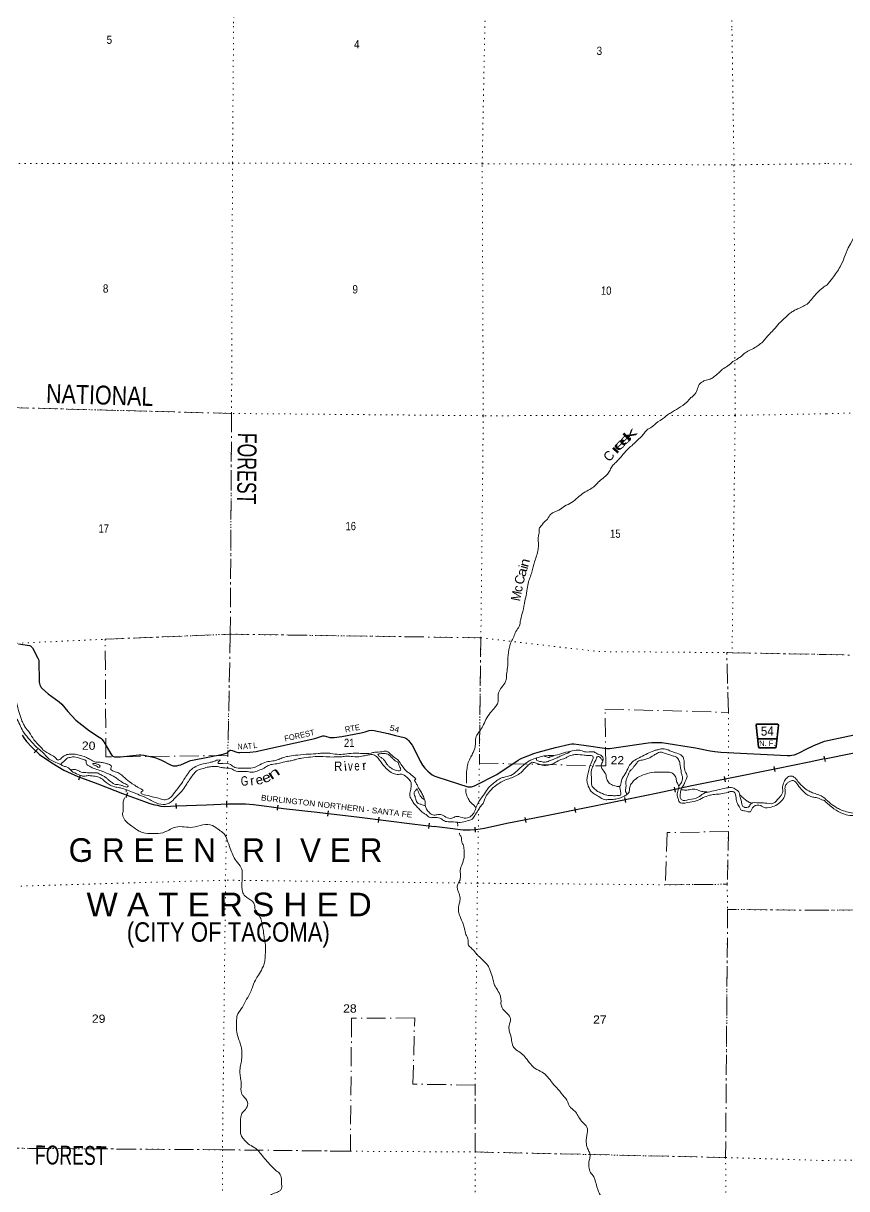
# Model space of a CAD drawing. Header units: feet. Extents: x -252966 to 4, y -183309 to 1368.
# Drawn here: x -141888 to -124436, y -115917 to -91211 of the extents above; entities that cross this region are included whole.
import ezdxf
from ezdxf.enums import TextEntityAlignment as Align

# ---------------------------------------------------------------- set-up
doc = ezdxf.new("R2010")
doc.units = ezdxf.units.FT
doc.header["$LTSCALE"] = 80
doc.linetypes.add('DOT_DASHED', pattern=[7.7, 5, -1.2, 0.3, -1.2])
doc.linetypes.add('DOTTED', pattern=[1.5, 0.3, -1.2])
for name, color, linetype, lineweight in [('29', 7, 'Continuous', 25), ('30', 7, 'Continuous', 35), ('34', 7, 'Continuous', 13), ('39', 7, 'Continuous', 13), ('41', 7, 'Continuous', 13), ('44', 7, 'DOT_DASHED', 13), ('7', 7, 'DOTTED', 13)]:
    doc.layers.add(name, color=color, linetype=linetype, lineweight=lineweight)

msp = doc.modelspace()

# ---------------------------------------------------------------- linework, layer by layer
at = {"layer": '29'}
for points in [[(-141986.75, -104369.45), (-141754.36, -104404.29), (-141733.84, -104410.6), (-141721.04, -104420.13), (-141693.85, -104451.67), (-141577.01, -104668.61), (-141565.96, -104695.99), (-141561.94, -104715.66), (-141552.19, -105179.11), (-141539.63, -105237.28), (-141508.08, -105290.3), (-141482.8, -105319.42), (-141358.13, -105424.58), (-141131.24, -105593.23), (-141071.43, -105646.69), (-140941.84, -105798.92), (-140772.33, -105984.99), (-140707.55, -106036.68), (-140488.2, -106213.88), (-140279.73, -106343.04), (-140245, -106368.32), (-140222.72, -106389.46), (-140197.63, -106423.08), (-140158.13, -106476.66)], [(-140158.13, -106476.66), (-140035.85, -106701.35), (-140006.06, -106739), (-139990.28, -106749.54), (-139956.73, -106760.47), (-139824.48, -106763.65), (-139428.79, -106720.78), (-139396.64, -106720.05), (-139335.59, -106728.48), (-139099.82, -106779.03), (-139027.72, -106801.14), (-138971.4, -106825.36), (-138754.58, -106934.89), (-138730.37, -106945.42), (-138711.96, -106951.73), (-138686.69, -106954.89), (-138635.64, -106949.63), (-138593.02, -106940.15), (-138552.46, -106927.91), (-138393.55, -106859.06), (-138342.42, -106841.11), (-138299.88, -106830.63), (-137652.03, -106702.15), (-137589.88, -106684.53), (-137567.83, -106673.72), (-137549.93, -106661.08), (-137521.51, -106631.6), (-137506.59, -106622.81), (-137488.88, -106620.01), (-137462.57, -106624.22), (-137360.47, -106665.3), (-137328.89, -106670.56), (-137298.93, -106668.95), (-137083.65, -106660.03), (-136955.72, -106645.77), (-136896.29, -106634.75), (-135711.96, -106372.62), (-135579.55, -106327.25), (-135536.58, -106317.74), (-135507.97, -106316.72), (-135482.71, -106320.93), (-135392.8, -106349.22), (-135347.98, -106354.63), (-135297.46, -106350.41), (-135133.81, -106327.32), (-134723.59, -106256.38), (-134639.61, -106234.58), (-134556.23, -106201.44), (-134515.41, -106194.56), (-134450.15, -106200.88), (-134152.43, -106265.42), (-133999.05, -106306.15), (-133818.62, -106354.63), (-133781.77, -106365.16), (-133761.53, -106377.63), (-133721.78, -106415.71), (-133647.76, -106517.64), (-133619.68, -106561.03), (-133479.41, -106855.56), (-133424.95, -106940.15), (-133378.64, -106999.13), (-133313.38, -107066.52), (-133264.96, -107108.65), (-133220.76, -107140.24), (-133168.27, -107168.54), (-133104.98, -107190.79), (-132464.67, -107394.3), (-132429.24, -107399.3), (-132385.03, -107397.2), (-132326.05, -107377.39), (-131854.61, -107133.72), (-131396.11, -106829.51), (-131347.21, -106803.25), (-131319.84, -106788.51), (-131069.33, -106689.51), (-130974.11, -106659.95), (-130607.59, -106566.46), (-130300.97, -106493.64), (-130261.37, -106486.9), (-130216.76, -106489.43), (-130009.29, -106515.3), (-129516.81, -106588.42), (-129465.33, -106588.57), (-128646.35, -106462.05), (-128562.9, -106457.47), (-128432.68, -106455.73), (-128350.48, -106461.35), (-127638.85, -106574.37), (-127332.76, -106634.76), (-127227.25, -106650.5), (-127101.19, -106662.14), (-126967.01, -106670.92), (-125694.98, -106731.64), (-125632.99, -106730.97), (-125596.04, -106727.43), (-125541.31, -106716.9), (-125494.99, -106700.05), (-125431.41, -106668.27), (-125297.82, -106596.91), (-125129.76, -106521.03), (-124902.62, -106428.11)], [(-124902.62, -106428.11), (-123748.42, -106185.14)]]:
    msp.add_lwpolyline(points, dxfattribs=at)
at = {"layer": '30'}
msp.add_line((-126317.77, -106380.01), (-125912.7, -106380.01), dxfattribs=at)
msp.add_lwpolyline([(-126271.92, -106570.56), (-126290.9, -106568.45), (-126302.14, -106548.76), (-126357.67, -106088.1), (-126352.05, -106076.85), (-126337.99, -106068.41), (-125896.59, -106069.82), (-125889.56, -106074.04), (-125882.53, -106089.51), (-125929.63, -106543.13), (-125938.77, -106562.12), (-125949.3, -106571.27)], close=True, dxfattribs=at)
at = {"layer": '34', "lineweight": 25}
for p, q in [((-141659.06, -106679.61), (-141583.96, -106598.41)), ((-125979.96, -106967.67), (-125958.27, -107076.13)), ((-124917.51, -106750.57), (-124893.2, -106858.47)), ((-140714.29, -107247.25), (-140676.17, -107143.41)), ((-127031.22, -107180.88), (-127008.62, -107289.16)), ((-128094.56, -107401.7), (-128071.5, -107509.89)), ((-139710.5, -107624.06), (-139672.47, -107520.19)), ((-137571.41, -107815.19), (-137576.37, -107704.69)), ((-129143.63, -107620.4), (-129121.7, -107728.81)), ((-138642.24, -107860.15), (-138648.02, -107749.69)), ((-136500.44, -107894.62), (-136485.56, -107785.02)), ((-135434.48, -108017.84), (-135421.29, -107908.02)), ((-130208.38, -107833.26), (-130186.4, -107941.66)), ((-134356.89, -108150.46), (-134343.55, -108040.66)), ((-133292.35, -108277.75), (-133278.83, -108167.97)), ((-131258.93, -108045.38), (-131237.85, -108153.96)), ((-132318.41, -108250.65), (-132309.59, -108360.9))]:
    msp.add_line(p, q, dxfattribs=at)
for points in [[(-124904.9, -106802.19), (-122042.43, -106222.37)], [(-141914.14, -106303.71), (-141878, -106362.43), (-141821.52, -106434.73), (-141716.66, -106551.96), (-141545.18, -106710.58), (-141281.66, -106889.29), (-141025.6, -107041.68), (-140735.08, -107178.67), (-140310.21, -107334.64), (-139783.79, -107539.07), (-139317.01, -107710.02), (-139205.05, -107748.53), (-139103.41, -107776.93), (-139053.59, -107789.23), (-138969.98, -107807.3), (-138887.38, -107815.68), (-138639.95, -107802.74), (-138002.26, -107779.87), (-137543.53, -107759.28), (-137361.96, -107755.26), (-137180.96, -107759.79), (-137006.92, -107770.54), (-136785.05, -107798.25), (-136371.43, -107854.4), (-135659.55, -107935.82), (-134765.28, -108043.23), (-133642.46, -108179.6), (-133179.33, -108236.67)], [(-124904.44, -106803.59), (-125233.08, -106877.66), (-125921.39, -107014.3), (-126979.08, -107225.78), (-127715.95, -107379.52), (-128438.79, -107533.56), (-129819.51, -107812.79), (-130836.91, -108019.07), (-131642.19, -108175.41), (-132111.99, -108277.68), (-132205.5, -108292.52), (-132306.59, -108307.09), (-132419.74, -108316.15), (-132503.5, -108318.41), (-132562.02, -108315.27), (-132953.01, -108266.77), (-133179.59, -108238.85)]]:
    msp.add_lwpolyline(points, dxfattribs=at)
at = {"layer": '34'}
msp.add_lwpolyline([(-124904.68, -106803.27), (-122042.24, -106223.45)], dxfattribs=at)
at = {"layer": '39'}
for points in [[(-124782.96, -84744.67), (-125073.33, -84626.28), (-125286.47, -84436.77), (-125588.01, -84240.26), (-126024.73, -84088.61), (-126546.52, -83994.42), (-126919.33, -83883.72), (-127012.29, -83927.01), (-127241.13, -84081.58), (-127905.93, -84390.51), (-128319.08, -84480.69), (-128763.78, -84512.15), (-129227.81, -84660.17), (-129694.81, -85087.99), (-129842.83, -85394.41), (-129951.71, -85612.68), (-130138.4, -85773.75), (-130364.13, -85823.66), (-130698.89, -85916.7), (-130962.73, -86147.4), (-131241.35, -86255.13), (-131463.52, -86349.37), (-131666, -86482.08), (-131845.85, -86566.72), (-132344.19, -86537.21), (-132421.12, -86586.71), (-132479.36, -86769.28), (-132645.01, -86841.99), (-132845.35, -86962.65), (-133091.39, -87032.48), (-133596.22, -86666.69), (-133883.04, -86409.95), (-134077.91, -86393.76), (-134116.89, -86657.07), (-134206.8, -86982.24), (-134399.91, -87179.47), (-134616.46, -87312.03), (-134853.28, -87460.48), (-135185.48, -87501.2), (-135619.28, -87452.25), (-135848.17, -87421.6), (-136157.52, -87583.36), (-136454.66, -87731.16), (-136878.96, -87734.65), (-137223.14, -87577.96), (-137598.81, -87356.49), (-137828.69, -87229.21), (-137861.61, -87110.08), (-138005.51, -87028), (-138075.15, -86958.81), (-138212.98, -86872.77), (-138606.95, -86671.25), (-138982.57, -86445.76), (-139270.01, -86436.63), (-139678.92, -86506.73), (-139832.61, -86589.63), (-140074.19, -86806.47), (-140382.47, -86867.58), (-140890.59, -86811.8), (-141142.54, -86680.24), (-141357.5, -86472.59), (-141521.63, -86402.38), (-141624.81, -86272.43), (-141739.03, -86234.96), (-141790.1, -86310.91), (-141934.06, -86424.12), (-142207.97, -86467.48), (-142662.49, -86665.93), (-143010.33, -87044.7), (-143007.39, -87336.64), (-143049.42, -87507.31), (-143255.96, -87644), (-143457.04, -87835.11), (-143591.22, -88163.83), (-143693.07, -88287.55), (-143928.27, -88283.01), (-144120.62, -88218.54), (-144475.55, -88317.4), (-144885.26, -88461.97), (-145271.73, -88691.35), (-145446.64, -88878.71), (-145641.29, -89031.64), (-145766.02, -89227.59), (-146128.39, -90028.97), (-146165.75, -90328.54), (-146227.99, -90509.06), (-146429.16, -90708.21), (-146686.85, -90928.91), (-146806.77, -91050.43), (-146847.97, -91142.59), (-146874.72, -91211.34)], [(-123572.91, -93478.39), (-123555.21, -93855.09), (-123482.7, -94145.53), (-123392.28, -94462.27), (-123431.29, -94592.93), (-123653.83, -94829.16), (-123976.27, -95292.34), (-124402.59, -95974.37), (-124575.93, -96374.04), (-124738.21, -96612.67), (-124849.41, -96758.87)], [(-124849.41, -96758.87), (-124941.43, -96816.45), (-125060.27, -96924.75), (-125163.17, -97039.43), (-125253.79, -97144.29), (-125353.67, -97210.69), (-125461.21, -97258.79), (-125540.36, -97295.41), (-125613.7, -97342.21), (-125765.24, -97476.02), (-125896.55, -97604.2), (-126014.01, -97742.75), (-126118.75, -97849.33), (-126188.95, -97938.51), (-126287.15, -98021.05), (-126381, -98087.57), (-126502.81, -98145.45), (-126612.9, -98219.69), (-126739.61, -98319.77), (-126847.49, -98383.98), (-126951.88, -98474.45), (-127067.96, -98546.55), (-127152.02, -98625.37), (-127244.07, -98702), (-127331.59, -98754.55), (-127444.82, -98786.42), (-127507.86, -98821.36), (-127538.51, -98844.89), (-127559.14, -98870.64), (-127605.69, -98982.48), (-127674.39, -99095.86), (-127735.76, -99146.95), (-127824.21, -99243.8), (-128003.74, -99370.97), (-128170.72, -99474.23), (-128250.17, -99524.94), (-128297.26, -99566.25), (-128480.82, -99693.34), (-128544.36, -99752.44), (-128650.27, -99818.71), (-128720.13, -99891.78), (-128792.26, -99976.89), (-128886.57, -100065.56), (-128993.19, -100166.06), (-129079.25, -100244.83), (-129126.47, -100292.18), (-129178, -100353.55), (-129258.29, -100444.53), (-129328.2, -100519.61), (-129402.12, -100594.61), (-129450.18, -100682.24), (-129504.22, -100767.72), (-129598.53, -100856.4), (-129700.75, -100938.86), (-129780.92, -101023.8), (-129882.84, -101092.16), (-130006.96, -101164.09), (-130137.73, -101266.1), (-130268.54, -101370.12), (-130414.92, -101449.64), (-130535.23, -101531.72), (-130634.56, -101571.94), (-130703.84, -101616.82), (-130780.44, -101723.99), (-130856.34, -101796.93), (-130905.86, -101858.34), (-130951.53, -101927.89), (-130955.09, -102002.35), (-130968.91, -102086.67), (-130974.85, -102179.21), (-130968.49, -102259.92), (-130976.7, -102364.5), (-131009.56, -102494.75), (-131052.52, -102626.8), (-131109.37, -102847.2), (-131150.02, -102965.2), (-131188.7, -103085.26), (-131212.06, -103241.89), (-131254.59, -103450.5), (-131299.6, -103681.22), (-131347.58, -103861.52), (-131378.52, -103995.84), (-131447.13, -104105.19), (-131493.68, -104217.02), (-131550.19, -104324.62), (-131584.73, -104438.72), (-131617.47, -104659.62), (-131618.98, -104828.81), (-131640.21, -104979.44), (-131655.32, -105126.18), (-131678.98, -105200.22)], [(-148906.39, -101957.92), (-148759.88, -101872.36), (-148642.25, -101822.46), (-148553.39, -101802.16), (-148481.81, -101743.23), (-148412.15, -101680.23), (-148304.53, -101628.1), (-148211.85, -101617.96), (-148093.44, -101626.49), (-147963.59, -101665.47), (-147861.96, -101707.9), (-147784.48, -101751.83), (-147713.28, -101807.71), (-147658.4, -101875.34), (-147567.99, -101973.93), (-147433.96, -102101.64), (-147319.06, -102182.62), (-147217.85, -102245.18), (-147098.3, -102296.03), (-146922.88, -102366.19), (-146705.51, -102449.32), (-146499.98, -102522.12), (-146206.22, -102604.84), (-145937.95, -102656.8), (-145782.15, -102704.39), (-145644.77, -102767.71), (-145581.73, -102829.47), (-145491.82, -102952.22), (-145404.51, -103006.43), (-145254.16, -103122.4), (-145141.39, -103209.37), (-144982.54, -103303.36), (-144871.03, -103354.04), (-144761.74, -103414.76), (-144639.89, -103451.56), (-144533.9, -103477.96), (-144326.99, -103484.32), (-144177.93, -103469.32), (-144036.79, -103448.1), (-143871.27, -103415.32), (-143748.71, -103417.89), (-143642.01, -103410.06), (-143575.42, -103397.36), (-143475.12, -103407.52), (-143390.82, -103413.32), (-143253.56, -103385.98), (-143152.68, -103367.95), (-143040.88, -103404.55), (-142881.15, -103552.94), (-142808.9, -103655.18), (-142771.15, -103772.81), (-142721.93, -103918.89), (-142692.26, -104038.36), (-142645.04, -104184.39), (-142534, -104353.93), (-142430.74, -104511.21), (-142359.75, -104577.16), (-142294.87, -104647.01), (-142264.36, -104726.22), (-142220.37, -104833.91), (-142153.32, -105089.14), (-142105.39, -105297.63), (-142050.15, -105540.53), (-141988.79, -105779.52), (-141936.01, -105947.83), (-141895.79, -106043.35), (-141845.35, -106131.03), (-141761.22, -106241.58), (-141661.98, -106398.78), (-141522.43, -106550.78), (-141471.4, -106610.27), (-141302.76, -106716.54), (-141193.84, -106795.38), (-141158.35, -106828.36), (-141136.2, -106826.81), (-141056.59, -106768.04), (-140987.31, -106723.17), (-140888.39, -106703.08), (-140757.96, -106713.88), (-140548.25, -106778.71), (-140468.72, -106820.67), (-140369.18, -106867.08), (-140284.96, -106876.91), (-140190.7, -106886.94), (-140116.77, -106908.64), (-140040.97, -106936.42), (-140015.52, -106969.18), (-140034.32, -107003.04), (-139887.52, -107096.77), (-139739.09, -107208.66), (-139602.59, -107314.27)], [(-147861.75, -101794.52), (-147753.38, -101899.53), (-147615.76, -102047.46), (-147489.76, -102175.01), (-147386.71, -102245.66), (-147319.15, -102283.34), (-147227.61, -102327.56), (-147152.01, -102365.41), (-147090.31, -102394.91), (-146982.61, -102435.44), (-146878.63, -102461.8), (-146692.95, -102522.1), (-146601.16, -102554.25), (-146441.47, -102607.96), (-146317.56, -102642.79), (-146235.48, -102658.62), (-146167.33, -102668.1), (-146079.22, -102684.06), (-145959.09, -102706.72), (-145875.2, -102732.66), (-145793.66, -102774.66), (-145744.86, -102844.17), (-145648.38, -102940.88), (-145566.13, -103045.34), (-145467.3, -103125.98), (-145369.9, -103178.39), (-145292.5, -103226.34), (-145165.59, -103309.59), (-144991.8, -103372.45), (-144907.59, -103427.21), (-144751.81, -103473.55), (-144654.97, -103511.46), (-144596.03, -103540.95), (-144581.62, -103549.48), (-144459.02, -103550.04), (-144364.71, -103558.06), (-144210.42, -103581.44), (-144057.97, -103596.73), (-143989.95, -103612.26), (-143863.5, -103620.96), (-143748.97, -103623.36), (-143646.37, -103619.47), (-143543.19, -103587.39), (-143475.63, -103528.38), (-143420.96, -103509.38), (-143288.02, -103496.05), (-143221.46, -103485.36), (-143158.63, -103460.49), (-143058.8, -103492.81), (-142977.63, -103552.93), (-142909.07, -103638.98), (-142838.75, -103737.15), (-142817.28, -103864.51), (-142784.47, -104026.35), (-142734.91, -104156.32), (-142646.22, -104337.47), (-142575.69, -104425.57), (-142442.8, -104607.65), (-142380.22, -104691.55), (-142293.28, -104763.88), (-142307.89, -104886.46), (-142271.19, -105054.43), (-142234.02, -105200.25), (-142217.45, -105273.12), (-142199.58, -105283.57), (-142185.47, -105378.54), (-142161.41, -105574.45), (-142116.67, -105742.59), (-142016.84, -105968.29), (-141947.57, -106116.8), (-141877.88, -106245.18), (-141748.46, -106400.99), (-141606.94, -106555.05), (-141482.58, -106664.42), (-141338.84, -106808.45), (-141229.51, -106867.15), (-141098.03, -106924.3), (-141032.44, -106959.93), (-140956.47, -106979.65), (-140867.64, -107058.06), (-140722.56, -107137.66), (-140598.62, -107170.48), (-140515.99, -107160.13), (-140427.71, -107168.02), (-140309.42, -107182.59), (-140212.01, -107235), (-140045.84, -107363.38), (-139928.05, -107402.12), (-139825.96, -107422.39), (-139692.13, -107463.47), (-139504.78, -107539.93)], [(-124909.25, -107634.02), (-124638.73, -107846.45), (-124406.19, -107934.5), (-124146.82, -107909.94), (-124126.34, -107849.66), (-124206.07, -107748.46), (-124233.3, -107605.31), (-124120.26, -107525.47), (-123939.75, -107578.96), (-123739.47, -107684.93), (-123396.07, -107719.3), (-122715.17, -107767.87), (-122460.12, -107791.62), (-122204.46, -107718.71), (-122084.93, -107566.41), (-121967.48, -107424.16), (-121705.16, -107252.62), (-121503.71, -107173.33), (-121369.48, -107236.6), (-121166.95, -107304.32), (-121027.47, -107174.3), (-120833.29, -106974.13), (-120566.95, -106802.61), (-120248.13, -106593.15), (-120116.05, -106362.39), (-120021.49, -106028.68), (-119942.73, -105966.75), (-119816.06, -105955.46), (-119589.43, -105889.13), (-119398.96, -105774.81), (-119237.05, -105576.85), (-119147.88, -105492.34), (-118706.74, -105309.22), (-118272.63, -105151.92), (-117873.34, -105073.49), (-117626.06, -105054.9), (-117269.08, -105165.88), (-117042.21, -105197.51), (-116809.87, -105317.78), (-116467.69, -105227.29), (-116237.75, -105091.79), (-115973.97, -104690.67), (-115791.64, -104458.21), (-115606.5, -104415.07), (-115385.47, -104416.45), (-115053.02, -104277.57), (-114545.12, -104039.09), (-114387.25, -103860.85), (-114233.82, -103749.03), (-114071.56, -103828.59), (-113957.4, -103887.7), (-113624.16, -103940.14), (-113109.77, -103945.37), (-112966.51, -103853.63), (-112953.41, -103688.58), (-112916.18, -103521.67), (-112803.36, -103476.06), (-112630.94, -103537.55), (-112435.04, -103699.89), (-112252.79, -103795.68), (-112124.08, -103780.37), (-112017.3, -103736.74)], [(-112019.31, -103736.72), (-112144.6, -103846.7), (-112383.88, -103871.38), (-112557.74, -103719.26), (-112727.55, -103563.13), (-112826, -103560.5), (-112860.66, -103638.82), (-112880.17, -103864.24), (-112975.31, -103972.4), (-113192.6, -104015.34), (-113586.52, -104024.95), (-113933.95, -103966.34), (-114108.32, -103920.99), (-114174.21, -103854.13), (-114228.43, -103849.76), (-114323.4, -103931.73), (-114402.49, -104046.02), (-114543.74, -104137.77), (-114918.59, -104308.62), (-115363.77, -104481.03), (-115506.5, -104490.21), (-115667.32, -104499.27), (-115861.42, -104687.35), (-115999.75, -104952.31), (-116194.14, -105186.71), (-116369.69, -105300.4), (-116772.36, -105422.74), (-116922.74, -105371.45), (-117075.1, -105314.11), (-117486.19, -105180.63), (-117684.83, -105133.07), (-118030.79, -105185.28), (-118692.66, -105379.65), (-118927.31, -105464.17), (-119272.01, -105719.22), (-119347.71, -105879.74), (-119425.16, -105924.35), (-119629.33, -105994.79), (-119868.96, -106057.83), (-119921.48, -106101.81), (-119986.92, -106280.63), (-120075.42, -106610.34), (-120208.59, -106696.11), (-120716.76, -106976.87), (-120863.18, -107095.81), (-120999.27, -107264.85), (-121130.68, -107377.53), (-121406.2, -107322.96), (-121494.26, -107268.04), (-121660.99, -107316.5), (-121895.59, -107495.1), (-121974.7, -107611.4), (-122108.21, -107751.54), (-122355.55, -107851.76), (-122578.47, -107851.76), (-122888.21, -107818.89), (-123693.06, -107757.85), (-123926.26, -107669.66), (-124044.29, -107586.36), (-124130.9, -107618.04), (-124133.4, -107696.56), (-124049.96, -107846.11), (-124040.29, -107906.58), (-124137.15, -107970.42), (-124444.73, -107990.64), (-124522.55, -107963.28), (-124705.58, -107862.33), (-124909.4, -107689.83)], [(-131678.98, -105200.22), (-131771.99, -105323.17), (-131820.59, -105436.97), (-131821.48, -105575.95), (-131838.89, -105640.05), (-131890.67, -105713.49), (-131991.64, -105832.24), (-132080.97, -105971.38), (-132148.2, -106110.98), (-132216.85, -106222.35), (-132274.75, -106299.7), (-132305.56, -106427.98), (-132307.49, -106520.6), (-132352.78, -106668.72), (-132400.97, -106762.39), (-132459.78, -106884.04), (-132482.35, -107002.42), (-132495.5, -107151.21), (-132492.57, -107300.34), (-132493.31, -107316.5)], [(-139602.59, -107314.27), (-139501.46, -107380.85), (-139435.96, -107420.5), (-139380.29, -107449.87), (-139350.86, -107484.74), (-139375.26, -107498.33), (-139393.85, -107522.11), (-139292.39, -107572.59), (-139118.46, -107618.54), (-138986.44, -107649.51), (-138878.36, -107671.93), (-138789.16, -107635.53), (-138676.05, -107513), (-138556.12, -107352.35), (-138458.67, -107209.35), (-138381.86, -107092.11), (-138326.27, -107028.82), (-138200.02, -106950.89), (-138072.51, -106909.25), (-137919.1, -106878.22), (-137852.38, -106859.48), (-137769.33, -106828.99), (-137711.06, -106830.21), (-137741.83, -106859.78), (-137764.56, -106889.52), (-137658.24, -106899.81), (-137497.96, -106925.34), (-137402.73, -106985.75), (-137258.28, -106998.86), (-137153.84, -107003.07), (-136986.61, -106984.42), (-136876.94, -106930.31), (-136735, -106870.85), (-136599.87, -106849.51), (-136474.59, -106817.89), (-136377.22, -106775.62), (-136245.95, -106746.14), (-136072.62, -106723.59), (-135835.02, -106704.41), (-135637.79, -106692.43), (-135533.05, -106682.54), (-135466.71, -106681.92), (-135370.39, -106689.99), (-135193.91, -106709.81), (-135032.84, -106697.07), (-134847.66, -106684.84), (-134701.03, -106689.93), (-134517.93, -106681.69), (-134435.18, -106665.3), (-134290.18, -106652.23), (-134187.46, -106642.3), (-134141.75, -106667.43), (-134017.43, -106778.82), (-133940.2, -106834.83), (-133866.12, -106945.17), (-133748.33, -107080.59), (-133675.08, -107134.51), (-133585, -107249.21), (-133587.01, -107249.17), (-133550.68, -107338.56), (-133519.96, -107407.7), (-133477.1, -107473.06), (-133428.67, -107560.7), (-133390.33, -107650.14), (-133373.51, -107710.93), (-133369.2, -107793.61), (-133340.65, -107870.76), (-133277.95, -107948.63), (-133206.54, -107994.44), (-133119.98, -107988.2), (-133047.52, -107983.68), (-132930.06, -108038.52), (-132805.99, -108065.3), (-132716.75, -108026.88), (-132658.48, -108028.11), (-132506.41, -108061.52), (-132392.85, -108013.54), (-132328.88, -107934.3), (-132286.39, -107824.4), (-132229.67, -107706.74), (-132159.3, -107609.51), (-132070.14, -107478.42), (-132022.5, -107410.93), (-131940.58, -107338.12), (-131852.59, -107263.41), (-131752.96, -107209.1), (-131670.08, -107186.67), (-131520.31, -107137.43), (-131391.38, -107027.33), (-131252.28, -106911.4), (-131176.77, -106856.58)], [(-139504.78, -107539.93), (-139341.32, -107605.8), (-139118.51, -107717.25), (-138924.7, -107773.69), (-138842.03, -107761.33), (-138754.59, -107712.8), (-138629.43, -107590.53), (-138506.15, -107462.18), (-138421.09, -107335.04), (-138354.57, -107229.67), (-138286.29, -107136.42), (-138214.25, -107055.34), (-138102.86, -107015.38), (-137987.63, -106983.55), (-137894.82, -106967.37), (-137794.28, -106965.45), (-137694.24, -106987.69), (-137616, -106995.38), (-137549.87, -107004.82), (-137493.65, -107008.02), (-137404.16, -107054.22), (-137271.93, -107075.12), (-137145.26, -107073.75), (-137008.84, -107086.69), (-136905.62, -107052.59), (-136781.88, -106998.79), (-136720.72, -106957.77), (-136615.45, -106921.7), (-136480.33, -106900.36), (-136377.23, -106872.31), (-136258.22, -106852.65), (-136165.38, -106834.45), (-136090.49, -106809.84), (-135987.56, -106789.84), (-135608.95, -106755.48), (-135321.71, -106765.54), (-135243.27, -106763.16), (-135134.64, -106759.4), (-135033.89, -106747.41), (-134907.43, -106756.11), (-134736.52, -106753.65), (-134631.54, -106731.68), (-134558.92, -106719.11), (-134488.47, -106714.54), (-134446.57, -106729.52), (-134304.84, -106873.51), (-134195.09, -107008.77), (-134088.31, -107093.6), (-133994.63, -107131.83), (-133932.39, -107135.15), (-133888.06, -107130.04), (-133853.94, -107132.77), (-133725.27, -107228.13), (-133691.79, -107261.07), (-133667.05, -107328.06), (-133670.53, -107398.5), (-133686.77, -107502.91), (-133696.02, -107561.13), (-133660.03, -107666.64), (-133607.46, -107748.32), (-133538.77, -107828.33), (-133475.77, -107892.1), (-133414.66, -107949.79), (-133351.12, -107987.38), (-133263.97, -108049.64), (-133189.55, -108047.18), (-133141.33, -108048.19), (-133037.31, -108072.53), (-132963.93, -108120.4), (-132853.76, -108138.83), (-132687.12, -108148.37), (-132624.92, -108153.71), (-132481.51, -108120.46), (-132376.19, -108082.38), (-132316.24, -108003.06), (-132251.82, -107901.67), (-132203.97, -107824.12), (-132144.11, -107748.82), (-132112.42, -107674.95), (-132070.18, -107577.13), (-131985.62, -107474.15), (-131907.6, -107395.21), (-131795.41, -107316.99), (-131683.61, -107256.89), (-131566.15, -107215.04), (-131448.57, -107167.14), (-131344.63, -107098.82), (-131264.51, -107015.89), (-131211.01, -106956.58), (-131141.61, -106905.66), (-131102.72, -106872.23)], [(-134217.13, -106690.25), (-134148.74, -106713.61), (-134087.5, -106765.26), (-134040.29, -106814.6), (-133990.85, -106853.91), (-133943.26, -106885.13), (-133920.45, -106948.05), (-133905.05, -106980.61), (-133889.9, -107025.25), (-133892.45, -107051.38), (-133936.78, -107056.49), (-134000.86, -107045.08), (-134070.56, -107013.4), (-134128.03, -106973.91), (-134169.38, -106932.76), (-134196.8, -106897.94), (-134239.62, -106830.56), (-134290.98, -106787.18), (-134342.51, -106751.85), (-134360.09, -106727.31), (-134373.73, -106706.88), (-134351.46, -106699.29), (-134295.08, -106694.43), (-134260.8, -106689.1), (-134217.13, -106690.25)], [(-131176.77, -106856.58), (-131097.53, -106815.94), (-130976.09, -106776.18), (-130814.47, -106737.27), (-130607.27, -106729.53), (-130431.3, -106676.82), (-130251.55, -106636.28), (-130094.46, -106621.44), (-129990.6, -106653.84), (-129868.04, -106656.41), (-129791.69, -106658.02), (-129712.2, -106701.99), (-129664.32, -106719.11), (-129607.06, -106768.66), (-129596.22, -106827.31), (-129632.26, -106917.2), (-129626.07, -107005.97), (-129542.23, -107130.61), (-129531.26, -107183.21), (-129501.09, -107278.53), (-129424.15, -107348.63), (-129320.34, -107383.04), (-129252.15, -107390.52), (-129207.24, -107260.52), (-129130, -107123.15), (-129058.63, -106977.59), (-128953.43, -106848.86), (-128831.41, -106780.91), (-128695.24, -106709.23), (-128557.31, -106649.68), (-128512.65, -106628.46), (-128439.9, -106609.84), (-128353.04, -106589.51), (-128250.82, -106603.74), (-128119.3, -106658.88), (-128003.48, -106695.55), (-127914.32, -106757.86), (-127887.45, -106818.86), (-127881.93, -106939.84), (-127856.61, -107075.34), (-127820.36, -107168.77), (-127875.83, -107322.72), (-127878.01, -107330.73), (-127930.04, -107416.26), (-127944.74, -107446.17), (-127958.47, -107526.46), (-127964.46, -107621.01), (-127933.4, -107674.04), (-127782.54, -107669.15), (-127584.5, -107618.91), (-127474.37, -107542.66), (-127336.82, -107501.23), (-127169.22, -107464.46), (-126983.41, -107422.03), (-126848.7, -107420.82), (-126765.24, -107466.9), (-126714, -107516.32), (-126703.16, -107574.96), (-126678.89, -107664.11), (-126656.79, -107761.27), (-126633.73, -107812.11), (-126551.81, -107835.99), (-126499.03, -107810.91), (-126475.96, -107765.06), (-126282.45, -107738.91), (-126173.95, -107741.19), (-125993.16, -107747), (-125870.13, -107630.73), (-125795.58, -107525.52), (-125794.99, -107400.64), (-125762.59, -107292.54), (-125706.62, -107211.12), (-125621.31, -107168.59), (-125553.41, -107190.16), (-125468.95, -107284.6), (-125331.11, -107422.46), (-125208.13, -107501.59), (-125104.45, -107542.05), (-124996.66, -107578.55), (-124915.29, -107628.61), (-124909.25, -107634.02)], [(-131102.72, -106872.23), (-131014.82, -106898.25), (-130844.91, -106944.12), (-130734.07, -106930.33), (-130645.03, -106901.98), (-130520.92, -106830.05), (-130405.51, -106790.17), (-130364.87, -106768.87), (-130257.42, -106724.79), (-130178.8, -106714.35), (-130000.15, -106726.16), (-129901.87, -106736.28), (-129815.64, -106746.15), (-129836.07, -106858.53), (-129886.97, -106986.39), (-129915.65, -107108.67), (-129931.06, -107172.81), (-129941.06, -107267.28), (-129924.57, -107344.17), (-129857.23, -107488.61), (-129788.12, -107548.48), (-129690.8, -107604.92), (-129561.46, -107668.07), (-129475.02, -107667.87), (-129360.33, -107662.22), (-129249.23, -107636.34), (-129182.34, -107609.55), (-129113.23, -107572.72), (-129049.56, -107507.58), (-129039.85, -107427.21), (-129001.79, -107337.36), (-128931.68, -107252.2), (-128793.12, -107162.45), (-128606.93, -107101.89), (-128429.66, -107083.46), (-128274.91, -107084.69), (-128192.53, -107086.42), (-128103.08, -107134.63), (-128052.56, -107218.28), (-128034.18, -107301.26), (-127997.43, -107370.52), (-128005.39, -107463.02), (-128029.63, -107565.25), (-128007.28, -107650.33), (-127980.58, -107719.38), (-127928.84, -107744.64), (-127810, -107733.03), (-127624.27, -107694.63), (-127478.14, -107627.19), (-127346.45, -107577.58), (-127237.49, -107557.71), (-127106.64, -107548.37), (-126955.11, -107511.26), (-126886.42, -107494.57), (-126830.37, -107505.82), (-126780.77, -107633.77), (-126753.02, -107749.18), (-126700.7, -107842.94), (-126667.6, -107894), (-126599.49, -107905.5), (-126477.26, -107924.18), (-126444.03, -107872.5), (-126410.75, -107818.81), (-126255.49, -107795.88), (-126199.95, -107831.29), (-126035.02, -107826.7), (-125911.33, -107774.9), (-125819.24, -107696.26), (-125769.67, -107632.83), (-125738.9, -107506.57), (-125742.88, -107407.78), (-125711.27, -107337.93), (-125668.28, -107300.56), (-125613.4, -107271.5), (-125571.08, -107266.34), (-125470.41, -107355.08), (-125374.44, -107475.94), (-125212.15, -107598.2), (-125134.17, -107617.97), (-125034.09, -107638.2), (-124976.32, -107663.59), (-124909.4, -107689.83)], [(-131004.08, -106784.36), (-131010.88, -106805.67), (-131011.3, -106825.8), (-130937.58, -106857.57), (-130849.51, -106875.53), (-130762.7, -106857.21), (-130675.55, -106822.78), (-130614.77, -106799.88), (-130531.55, -106761.34), (-130438.16, -106716.97), (-130377.34, -106692.06), (-130322.55, -106667.02), (-130296.01, -106647.43), (-130292.34, -106644.89)], [(-129089.75, -107556.24), (-129125.33, -107477.79), (-129120.3, -107429.55), (-129111.34, -107385.42), (-129114.52, -107345.06), (-129115.94, -107316.83), (-129117.37, -107288.6), (-129100.08, -107230.54), (-129080.86, -107176.55), (-129068.22, -107148.62), (-129053.27, -107106.63), (-129042.68, -107080.66), (-128991.32, -107027.35), (-128956.16, -106979.74), (-128908.77, -106924.33), (-128886, -106892.58), (-128861.26, -106862.88), (-128818.52, -106837.59), (-128774.19, -106832.47), (-128711.61, -106819.69), (-128630.61, -106791.17), (-128555.35, -106748.43), (-128500.39, -106715.34), (-128423.12, -106672.64), (-128362.63, -106663.84), (-128278.79, -106691.79), (-128186.95, -106721.92), (-128105.03, -106745.8), (-128045.18, -106767.2), (-128015.62, -106796.02), (-127975.19, -106881.48), (-127964.65, -106954.22), (-127946.48, -107047.27), (-127941.59, -107101.76), (-127922.79, -107164.6), (-127914.17, -107233.27), (-127931.29, -107283.28), (-127950.26, -107325.18), (-127975.04, -107356.89), (-127996.46, -107384.38)], [(-141081.39, -106932.77), (-141085.77, -106914.49), (-141085.51, -106902.41), (-141067.1, -106886.68), (-141038.59, -106869.15), (-141007.86, -106841.59), (-140981.12, -106811.93), (-140942.35, -106784.54), (-140891.87, -106773.52), (-140845.45, -106764.42), (-140777.18, -106767.87), (-140717.19, -106783.23), (-140681.24, -106794.05), (-140635.32, -106809.12), (-140587.39, -106824.23), (-140565.58, -106838.78), (-140553.86, -106855.15), (-140554.79, -106899.45), (-140539.21, -106923.95), (-140485.72, -106961.33), (-140445.96, -106982.31), (-140362.28, -107018.31), (-140234.53, -107061.28), (-140122.89, -107105.93), (-140047.21, -107139.75), (-139971.62, -107177.6), (-139902.13, -107219.34), (-139832.9, -107273.17), (-139783.3, -107304.43), (-139739.51, -107325.49), (-139737.51, -107325.54), (-139703.85, -107350.42), (-139673.96, -107363.13), (-139662.37, -107385.53), (-139680.75, -107399.25), (-139762.87, -107385.44), (-139822.69, -107362.02), (-139886.77, -107350.61), (-139934.91, -107345.57), (-140000.59, -107313.97), (-140079.7, -107251.88), (-140125.11, -107212.65), (-140180.53, -107171.2), (-140256.21, -107137.38), (-140299.87, -107110.27), (-140378.02, -107098.56), (-140452.49, -107103.04), (-140528.8, -107099.42), (-140591.04, -107096.1), (-140659.23, -107088.63), (-140712.89, -107059.3), (-140782.71, -107033.66), (-140824.78, -107026.73), (-140855.09, -107034.15), (-140884.89, -107044.74)], [(-140342.33, -106911.2), (-140299.99, -106922.92), (-140260.52, -106958), (-140271.07, -106981.95), (-140307.23, -106981.19), (-140340.76, -106950.27), (-140384.8, -106941.29), (-140416.4, -106914.44), (-140404.14, -106904.62), (-140342.33, -106911.2)], [(-130639.6, -106734.38), (-130641.6, -106736.87), (-130698.27, -106755.83), (-130726.57, -106763.29), (-130753.03, -106778.85), (-130779.02, -106772.26), (-130810.87, -106757.49), (-130836.74, -106744.86), (-130839.89, -106742.34)], [(-129602.33, -106848.28), (-129628.11, -106814.55), (-129647.66, -106787.95), (-129669.3, -106765.34), (-129677.25, -106761.14), (-129695.17, -106752.71), (-129723.55, -106764.2), (-129746.57, -106808.03), (-129788.64, -106897.8), (-129811.88, -106951.7), (-129832.98, -106999.61), (-129850.56, -107071.76), (-129848.34, -107158.43), (-129846.25, -107251.14), (-129844.16, -107343.85), (-129819.3, -107404.8), (-129756.18, -107462.53), (-129714.61, -107493.62), (-129635, -107531.55), (-129551.37, -107569.57), (-129493.31, -107580.86), (-129422.99, -107582.34), (-129336.63, -107586.16), (-129272.17, -107579.46), (-129248.02, -107577.95), (-129231.82, -107572.25), (-129222.73, -107522.08), (-129231.86, -107477.57), (-129237.09, -107439.18), (-129244.62, -107414.85), (-129248.14, -107390.6), (-129248.7, -107387.7)], [(-139711.41, -107503.21), (-139711.01, -107501.35), (-139701.94, -107459.74)], [(-133381, -107679.11), (-133434.24, -107635.12), (-133473.46, -107587.96), (-133502.38, -107528.94), (-133519.59, -107486.27), (-133531.14, -107461.86), (-133548.84, -107443.35), (-133561.32, -107463.24), (-133590.08, -107492.85), (-133603.35, -107550.99), (-133584.34, -107603.77), (-133567.6, -107668.58), (-133554.38, -107709.15), (-133519.01, -107748.16), (-133479.12, -107763.1), (-133451.2, -107773.76), (-133413.32, -107788.66), (-133370, -107788.45)], [(-132509.07, -107441.49), (-132509.86, -107455.09), (-132496.05, -107564.16), (-132447.96, -107667.91), (-132393.17, -107739.57), (-132337.88, -107787.06), (-132292.94, -107839.91)], [(-127947.92, -107456.9), (-127876.8, -107465.72), (-127772.15, -107459.86), (-127651.26, -107446.28), (-127601.33, -107461.43), (-127531.59, -107491.1), (-127485.55, -107500.12), (-127427.36, -107505.37), (-127375.17, -107508.48), (-127370.26, -107509.41)], [(-137567.46, -108525.37), (-137640.91, -108384.83), (-137739.86, -108310.24), (-137876.61, -108216.71), (-138081.39, -108204.36), (-138295.5, -108254.25), (-138655.23, -108250.73), (-138764.65, -108292.75), (-138933.1, -108369.8), (-139136.45, -108385.67), (-139363.2, -108366.81), (-139430.92, -108337.19), (-139585.55, -108233.22), (-139696.3, -108146.29), (-139762.64, -108050.21), (-139783.4, -107985.32), (-139769.46, -107894.96), (-139774.65, -107757.87), (-139756.86, -107675.65), (-139741.76, -107630.68)], [(-126705.91, -107560.21), (-126667.46, -107597.87), (-126586.47, -107666.05), (-126527.11, -107711.61), (-126467.38, -107739.06), (-126432.6, -107752.97)], [(-132674.44, -108230.08), (-132680.09, -108196.87), (-132685.49, -108166.54), (-132688.47, -108148.27)], [(-132661.67, -109629.54), (-132688.29, -109556.46), (-132684.78, -109484.01), (-132640.57, -109388.24), (-132618.55, -109296.04), (-132625.95, -109168.98), (-132589.07, -109038.81), (-132545.7, -108886.62), (-132544.48, -108731.53), (-132568.34, -108622.25), (-132595.04, -108553.2), (-132607.14, -108458.27), (-132642.09, -108399.11), (-132646.84, -108377.45)], [(-135848.62, -119232.05), (-135816.43, -119134.02), (-135817.93, -119013.12), (-135880.01, -118905.05), (-135919.02, -118847.83), (-135952.58, -118722.22), (-136050.69, -118510.66), (-136135.62, -118341.68), (-136171.7, -118240.2), (-136238.04, -118144.13), (-136336.87, -118063.49), (-136392.87, -117953.53), (-136482.7, -117826.75), (-136548.62, -117710.54), (-136605.46, -117544.16), (-136613.16, -117431.19), (-136614.58, -117306.26), (-136645.04, -117128.35), (-136683.13, -117026.83), (-136740.93, -116906.76), (-136760.9, -116803.61), (-136730.84, -116711.57), (-136699.15, -116637.7), (-136680.9, -116533.33), (-136683.57, -116372.12), (-136700.64, -116226.72), (-136698.59, -116128.06), (-136671.42, -116078.26), (-136567.53, -116011.95), (-136478.37, -115977.57), (-136429.39, -115942.33), (-136412.77, -115819.8), (-136418.41, -115704.86), (-136458.3, -115593.22), (-136527.45, -115535.37), (-136629.92, -115436.52), (-136747.79, -115305.12), (-136847.79, -115184.17), (-136926.31, -115093.89), (-136995.58, -115042.07), (-137122.58, -114962.86), (-137220.99, -114862.08), (-137273.56, -114780.4), (-137282.56, -114633.15), (-137275.56, -114393.58), (-137241.52, -114303.64), (-137161.19, -114210.65), (-137134.4, -114082.29), (-137228.16, -113951.39), (-137263.15, -113894.26), (-137269.38, -113710.81), (-137282.81, -113583.62), (-137296.5, -113468.5), (-137289.8, -113339.72), (-137265.05, -113213.33), (-137253.96, -113066.5), (-137272.62, -112900.93), (-137312.17, -112773.19), (-137353.52, -112635.33), (-137372.4, -112479.83), (-137367.41, -112336.9), (-137362.3, -112284.63), (-137355.44, -112244.49), (-137268.16, -112107.32), (-137176.27, -111942.05), (-137086.48, -111780.77), (-137037.83, -111664.95), (-136969.93, -111493.13), (-136905.47, -111389.73), (-136822.04, -111244.43), (-136781.89, -111150.59), (-136763.51, -111040.18), (-136756.06, -110875.15), (-136760.66, -110709.87), (-136786.02, -110576.38), (-136806.86, -110418.82), (-136827.12, -110329.75), (-136846.87, -110216.53), (-136899.15, -110120.75), (-136961.81, -110040.87), (-136991.06, -109901.26), (-137025.8, -109832.04), (-137190.14, -109711.75), (-137242.5, -109620), (-137252.71, -109434.46), (-137246.97, -109255.29), (-137270.11, -109111.78), (-137375.63, -108966.54), (-137449.38, -108840.09), (-137500.82, -108704.04), (-137567.46, -108525.37)], [(-128553.8, -119417.41), (-128650.82, -119250.18), (-128754.84, -119129.15), (-128847.68, -119050.65), (-128937.05, -118998.41), (-128989.91, -118930.83), (-129052.19, -118832.82), (-129119, -118662.21), (-129186.55, -118527.83), (-129239.87, -118385.7), (-129299.35, -118249.49), (-129331.5, -118152.12), (-129334.42, -118099.68), (-129362.68, -118008.44), (-129403.99, -117965.26), (-129492.85, -117888.86), (-129537.64, -117819.43), (-129558.27, -117748.49), (-129552.29, -117653.94), (-129535.24, -117511.27), (-129452.02, -117279.34), (-129430.08, -117191.16), (-129418.61, -117122.91), (-129466.58, -116916.43), (-129514.41, -116703.91), (-129554.38, -116499.61), (-129566.64, -116316.04), (-129595.85, -116174.41), (-129661.61, -116050.15), (-129701.83, -115954.62), (-129728.33, -115875.5), (-129767.75, -115741.72), (-129796.34, -115666.59), (-129864.69, -115570.47), (-129898.43, -115452.93), (-129893.69, -115322.09), (-129875.65, -115227.78), (-129890, -115144.89), (-129926.59, -115067.57), (-129955.97, -114934), (-129935.91, -114743.05), (-129930.55, -114678.7), (-129941.26, -114614.01), (-130029.58, -114511.43), (-130117.52, -114390.74), (-130177.88, -114296.8), (-130262.68, -114218.47), (-130309.94, -114171.15), (-130344.26, -114081.79), (-130453.72, -113932.44), (-130585.07, -113772.55), (-130667.69, -113686.21), (-130708.76, -113630.96), (-130771.42, -113551.08), (-130893.81, -113443.76), (-131040.94, -113366.14), (-131131.6, -113279.63), (-131237.37, -113146.47), (-131331.85, -113049.8), (-131440.8, -112972.98), (-131503.63, -112901.16), (-131526.44, -112838.23), (-131547.91, -112710.87), (-131589.05, -112562.95), (-131590.98, -112462.18), (-131561.75, -112313.73), (-131625.88, -112207.63), (-131702.73, -112133.5), (-131760.66, -112019.47), (-131762.71, -111924.75), (-131776.89, -111833.8), (-131838.5, -111703.58), (-131898.65, -111599.58), (-131945.36, -111429.38), (-132000.44, -111275.13), (-132042.84, -111187.62), (-132135.14, -111082.94), (-132245.52, -110977.89), (-132341.7, -110867.09), (-132402.73, -110805.37), (-132459.53, -110733.68), (-132460.37, -110677.25), (-132463.25, -110622.8), (-132507.5, -110527.19), (-132535.08, -110403.73), (-132565.17, -110304.39), (-132630.21, -110145.9), (-132660.27, -110044.55), (-132644.31, -109857.54), (-132630.16, -109757.11), (-132661.67, -109629.54)]]:
    msp.add_spline(points, degree=3, dxfattribs=at)
at = {"layer": '44'}
msp.add_line((-126942.37, -108347.53), (-126967.61, -109463.01), dxfattribs=at)
for points in [[(-156045.74, -94298.39), (-153260.5, -94245.82), (-153265.39, -94094.64), (-150617.15, -94146.2), (-150625.83, -95480.79), (-149262.09, -95486.45), (-149313.54, -94191.69), (-147979.29, -94213.65), (-142700.14, -94183.46), (-142787.41, -99340.66), (-137473.65, -99482.41), (-137500.71, -104161.44), (-137554.29, -106734.79), (-140138.78, -106762.66), (-140152.27, -104268.95), (-137500.71, -104161.44), (-132189.62, -104238.68), (-132220.77, -106893.08), (-129541.83, -106954.84), (-129558.79, -105747.96), (-126942.04, -105821.4), (-126977.91, -104551.54), (-126864.66, -104553.88), (-124892.52, -104591.98)], [(-124892.52, -104591.98), (-121482.49, -104674.75), (-121445.93, -99379.54), (-116226.51, -99405.85), (-116320.14, -102069.29), (-115238.92, -102063.72), (-115221.65, -99416.11), (-105910.29, -99463.77), (-105957.1, -104789.12), (-111258.12, -104748.41), (-111273.42, -110006.43), (-116398.82, -110104.4), (-116391.32, -107414.44), (-119058.14, -107375.76), (-119056.82, -108712.72), (-121715.36, -108635.83), (-121734.21, -109984.75), (-124922.36, -110015.59)], [(-124922.36, -110015.59), (-126960.63, -109996.99), (-127001.79, -115255.88), (-132308.02, -115138.45), (-132310.66, -113720.22), (-133630.58, -113701.43), (-133592.72, -112297.24), (-134930.34, -112303.73), (-134955.01, -115123.18), (-137666, -115092.46), (-143002, -115052.97), (-142923.16, -109528.96), (-148117.93, -109367.55), (-148064.4, -104576.27), (-150663.82, -104635.78), (-153237.23, -104520.06), (-153224.25, -104282.63), (-153262.09, -103107.4), (-156106.36, -103113.22)], [(-126942.37, -108347.53), (-128244.12, -108366.63), (-128282.44, -109473.68), (-126967.61, -109463.01)]]:
    msp.add_lwpolyline(points, dxfattribs=at)
at = {"layer": '7'}
for p, q in [((-137382.48, -89142.5), (-137431.31, -91270.53)), ((-132105.19, -91302.17), (-132049.23, -89060.89)), ((-124922.36, -110015.59), (-126960.63, -109996.99))]:
    msp.add_line(p, q, dxfattribs=at)
for points in [[(-126521.65, -58503.68), (-126649.26, -62955.49), (-126686.28, -68155.16), (-126796.99, -73478.86), (-126819.32, -78770.45), (-126827.02, -84090.05), (-126870.15, -89108.47), (-126867.38, -91332.06)], [(-137431.31, -91270.53), (-137453.63, -94176.75), (-137473.65, -99482.41), (-137500.71, -104161.44), (-137554.29, -106734.79), (-137601.26, -109376.78), (-137666, -115092.46), (-137654.15, -120348.98)], [(-132325.69, -120428.05), (-132308.02, -115138.45), (-132310.66, -113720.22), (-132261.75, -109440.51), (-132220.77, -106893.08), (-132189.62, -104238.68), (-132137.81, -99529.96), (-132161.25, -94187.11), (-132105.19, -91302.17)], [(-126867.38, -91332.06), (-126824.95, -94212.51), (-126798.84, -99523.17), (-126864.66, -104553.88)], [(-153265.39, -94094.64), (-150617.15, -94146.2), (-149313.54, -94191.69), (-147979.29, -94213.65), (-142700.14, -94183.46), (-137453.63, -94176.75), (-132161.25, -94187.11), (-126824.95, -94212.51), (-124835.26, -94185.92)], [(-124835.26, -94185.92), (-121506.05, -94250.55), (-116161.05, -94277.99), (-111176.71, -94142.07), (-105865.89, -94173.32), (-100543.05, -94210.69), (-95260.21, -94217.6), (-93626.18, -94221.84)], [(-124864.45, -99489.17), (-126798.84, -99523.17), (-132137.81, -99529.96), (-137473.65, -99482.41), (-142787.41, -99340.66), (-148059.04, -99395.19), (-153325.64, -99498.17), (-156081.42, -99486.54)], [(-124864.45, -99489.17), (-121445.93, -99379.54), (-116226.51, -99405.85), (-111233.28, -99437.45), (-105910.29, -99463.77), (-100572.62, -99500.84), (-95265.82, -99532.07), (-93648.17, -99550.82)], [(-142513.85, -104376.3), (-140152.27, -104268.95), (-137500.71, -104161.44), (-132189.62, -104238.68), (-129691.12, -104530.84), (-126977.91, -104551.54), (-126864.66, -104553.88), (-124892.52, -104591.98)], [(-126977.91, -104551.54), (-126942.04, -105821.4), (-126942.37, -108347.53), (-126967.61, -109463.01), (-126960.63, -109996.99), (-127001.79, -115255.88), (-126964.54, -120514.4)], [(-124892.52, -104591.98), (-121690.71, -104669.7), (-121482.49, -104674.75), (-117976.51, -104707.54)], [(-126967.61, -109463.01), (-128282.44, -109473.68), (-132261.75, -109440.51), (-137601.26, -109376.78), (-142923.16, -109528.96), (-148117.93, -109367.55)], [(-93691.83, -110132.22), (-95272.77, -110120.76), (-100607.35, -110032.97), (-105952.54, -110035.73), (-111273.42, -110006.43), (-116398.82, -110104.4), (-121734.21, -109984.75), (-124922.36, -110015.59)], [(-156187.12, -114856.3), (-153582.41, -114919.52), (-148186, -114857.54), (-143002, -115052.97), (-137666, -115092.46), (-134955.01, -115123.18), (-132308.02, -115138.45), (-127001.79, -115255.88), (-124951.54, -115319.12)], [(-124951.54, -115319.12), (-121796.28, -115273.14), (-116435.31, -115318.8), (-111244.73, -115298.96), (-105925.91, -115336.3), (-100578.79, -115345.63), (-95284.32, -115421.09), (-93713.72, -115434.83)]]:
    msp.add_lwpolyline(points, dxfattribs=at)

# ---------------------------------------------------------------- texts
at = {"layer": '30'}
for s, rotation, p in [('FOREST', 12.48, (-136339.73, -106437.48)), ('RTE', 9.811, (-135061.37, -106243.75))]:
    msp.add_text(s, height=120, rotation=rotation, dxfattribs=at).set_placement(p)
at = {"layer": '30', "width": 1.15}
msp.add_text('54', height=120, rotation=345.128, dxfattribs=at).set_placement((-134134.04, -106197.88))
at = {"layer": '30'}
for s, height, rotation, width, p in [('54', 194, 0.63, 0.95, (-126117.94, -106312.39)), ('A', 120, 3.373, 0.8, (-137176.17, -106597.25)), ('T', 120, 5.36, 0.95, (-137079.39, -106588.3)), ('L', 120, 6.48, 0.9, (-136965.53, -106576.77)), ('N. F.', 114.1, 0.63, 0.95, (-126118.19, -106531.27)), ('N', 120, 2.373, 0.7, (-137290.68, -106602.25))]:
    msp.add_text(s, height=height, rotation=rotation, dxfattribs=dict(at, width=width)).set_placement(p, align=Align.CENTER)
at = {"layer": '34', "width": 1.1}
msp.add_text('BURLINGTON NORTHERN - SANTA FE', height=120, rotation=353.475, dxfattribs=at).set_placement((-136855.66, -107683.59))
at = {"layer": '41'}
for s, rotation, width, p in [('k', 43.304, 2.2, (-128964.64, -100001.74)), ('e', 46.375, 2, (-129171.53, -100198.78)), ('e', 45.086, 2.05, (-129066.15, -100092.99)), ('r', 48.31, 2.1, (-129257.36, -100291.27)), ('n', 75.542, 1.15, (-131169.19, -102669.27)), ('a', 74.425, 1.2, (-131227.15, -102872.29)), ('M', 78.493, 0.95, (-131340.87, -103369.31)), ('R', 1.921, 0.9, (-135210.35, -107062.23)), ('v', 359.801, 0.75, (-134955.32, -107055.28)), ('e', 1.246, 0.75, (-134813.24, -107050.12)), ('G', 2.646, 0.75, (-137194.58, -107372.78)), ('e', 14.715, 1.05, (-136862.64, -107343.42)), ('e', 22.404, 1.25, (-136700.85, -107291.7)), ('n', 33.803, 1.7, (-136527.68, -107189.55))]:
    msp.add_text(s, height=200, rotation=rotation, dxfattribs=dict(at, width=width)).set_placement(p, align=Align.CENTER)
for s, rotation, p in [('C', 47.729, (-129403.33, -100448.98)), ('i', 75.159, (-131190.66, -102764.05)), ('C', 75.585, (-131270.02, -103030.51)), ('c', 82.493, (-131308.62, -103209.19)), ('i', 6.621, (-135051.39, -107060.13)), ('r', 6.59, (-134650.81, -107041.76)), ('r', 7.458, (-137023.68, -107363.64))]:
    msp.add_text(s, height=200, rotation=rotation, dxfattribs=at).set_placement(p, align=Align.CENTER)
at = {"layer": '44'}
for s, rotation, width, p in [('NATIONAL', 358.268, 0.85, (-141409.25, -99256.27)), ('FOREST', 269.326, 0.7, (-137339.52, -99889.91)), ('FOREST', 359.358, 0.7, (-141644.81, -115399.63))]:
    msp.add_text(s, height=400, rotation=rotation, dxfattribs=dict(at, width=width)).set_placement(p)
msp.add_text('G R E E N   R I  V E R', height=500, dxfattribs=at).set_placement((-137602.11, -108988.38), align=Align.CENTER)
for s, height, width, p in [('W A T E R S H E D', 500, 1.05, (-137525.4, -110141.33)), ('(CITY OF TACOMA)', 413.1, 0.85, (-137541.75, -110681.75))]:
    msp.add_text(s, height=height, dxfattribs=dict(at, width=width)).set_placement(p, align=Align.CENTER)
at = {"layer": '7'}
for s, width, p in [('5', 0.9, (-140122.63, -91646.96)), ('4', 0.9, (-134878.26, -91742.94)), ('3', 0.9, (-129737.28, -91881.08)), ('8', 0.9, (-140202.29, -96921.16)), ('9', 0.9, (-134912.04, -96937.53)), ('10', 0.85, (-129644.15, -96965.51)), ('16', 0.85, (-135058.75, -101956.5)), ('17', 0.85, (-140294.13, -102007.76)), ('15', 0.85, (-129450.3, -102117.93)), ('20', 1.1, (-140646.32, -106612.24)), ('21', 0.85, (-135091.25, -106553.39)), ('22', 1.1, (-129440.18, -106919.9)), ('28', 1.1, (-135108.89, -112183.31)), ('29', 1.1, (-140434.11, -112399.44)), ('27', 1.1, (-129811.13, -112418.97))]:
    msp.add_text(s, height=175, rotation=359.794, dxfattribs=dict(at, width=width)).set_placement(p)

doc.saveas('drawing.dxf')
